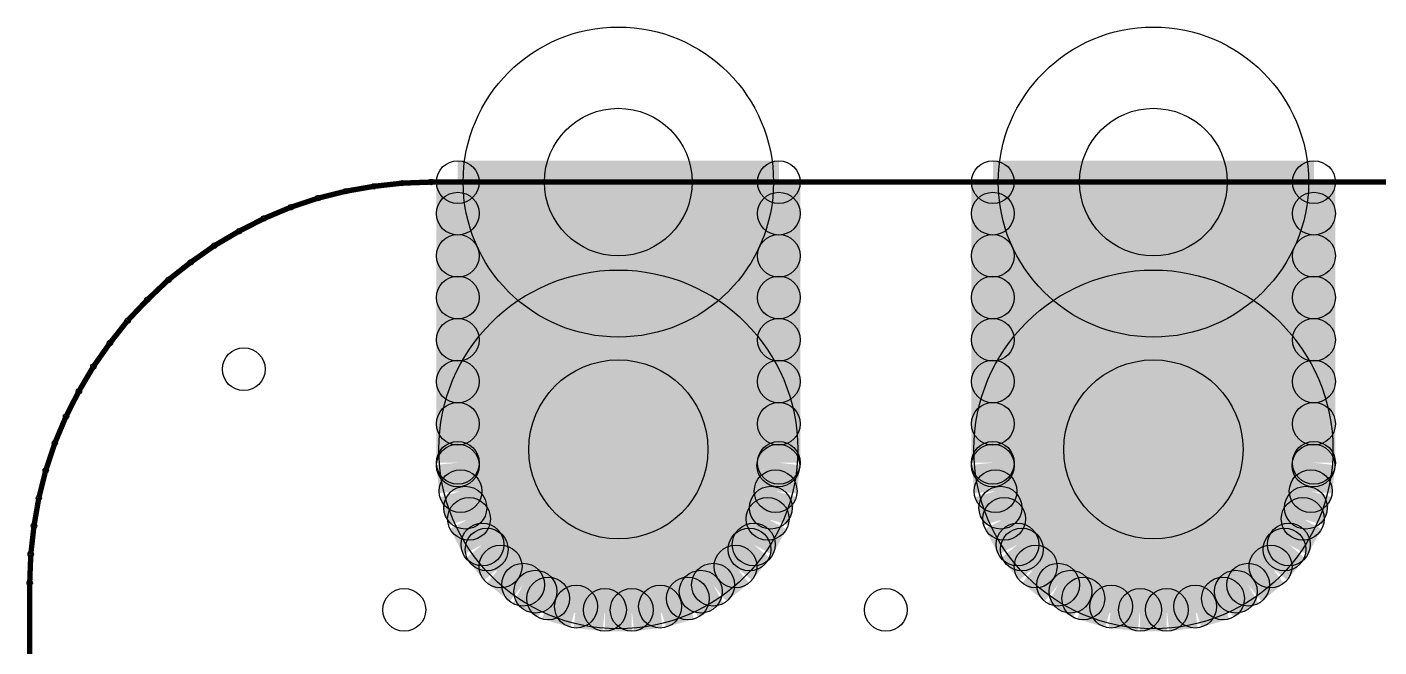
# Model space of a CAD drawing. Extents: x 0 to 23.8, y 0 to 22.7.
# Drawn here: x 2.82 to 9.24, y 19.79 to 22.73 of the extents above; entities that cross this region are included whole.
import ezdxf

# ---------------------------------------------------------------- set-up
doc = ezdxf.new("R2010")
doc.units = 0
doc.layers.get('0').update_dxf_attribs({"linetype": 'CONTINUOUS'})
for name, color, linetype in [('XIAOESP32C3_GBO', 7, 'CONTINUOUS'), ('XIAOESP32C3_GBS', 6, 'CONTINUOUS'), ('XIAOESP32C3_TXT', 14, 'CONTINUOUS')]:
    doc.layers.add(name, color=color, linetype=linetype)

# ---------------------------------------------------------------- blocks, each defined once
blk = doc.blocks.new('ROUND_1')
blk.add_circle((0, 0), 0.0127)
blk = doc.blocks.new('ROUND_22')
blk.add_circle((0, 0), 0.8522)
blk = doc.blocks.new('ROUND_23')
blk.add_circle((0, 0), 0.7366)
blk = doc.blocks.new('ROUND_24')
blk.add_circle((0, 0), 0.1016)
blk = doc.blocks.new('ROUND_69')
blk.add_circle((0, 0), 0.3505)
blk = doc.blocks.new('ROUND_70')
blk.add_circle((0, 0), 0.4254)

msp = doc.modelspace()

# ---------------------------------------------------------------- linework, layer by layer
at = {"layer": 'XIAOESP32C3_GBO', "const_width": 0.0254}
for points in [[(4.33832, 21.95068), (4.20624, 21.91766)], [(4.4704, 21.97354), (4.33832, 21.95068)], [(4.60502, 21.98878), (4.4704, 21.97354)], [(4.74218, 21.99386), (4.60502, 21.98878)], [(21.88718, 21.99386), (4.74218, 21.99386)], [(4.0767, 21.87448), (3.9497, 21.82114)], [(4.20624, 21.91766), (4.0767, 21.87448)], [(3.9497, 21.82114), (3.83032, 21.76018)], [(3.83032, 21.76018), (3.71348, 21.6916)], [(3.71348, 21.6916), (3.60172, 21.61286)], [(3.60172, 21.61286), (3.49504, 21.52904)], [(3.49504, 21.52904), (3.39598, 21.43506)], [(3.39598, 21.43506), (3.302, 21.336)], [(3.302, 21.336), (3.21818, 21.22932)], [(3.21818, 21.22932), (3.13944, 21.11756)], [(3.13944, 21.11756), (3.07086, 21.00072)], [(3.07086, 21.00072), (3.0099, 20.88134)], [(3.0099, 20.88134), (2.95656, 20.75434)], [(2.95656, 20.75434), (2.91338, 20.6248)], [(2.91338, 20.6248), (2.88036, 20.49272)], [(2.88036, 20.49272), (2.8575, 20.36064)], [(2.8575, 20.36064), (2.84226, 20.22602)], [(2.84226, 20.22602), (2.83718, 20.08886)], [(2.83718, 20.08886), (2.83718, 6.11886)]]:
    msp.add_lwpolyline(points, dxfattribs=at)
at = {"layer": 'XIAOESP32C3_GBS'}
for points, const_width in [([(4.86918, 20.66036), (4.86918, 21.99386)], 0.2032), ([(4.86918, 21.99386), (6.39318, 21.99386)], 0.2032), ([(6.39318, 21.99386), (6.39318, 20.66036)], 0.2032), ([(7.40918, 21.99386), (8.93318, 21.99386)], 0.2032), ([(7.40918, 20.66036), (7.40918, 21.99386)], 0.2032), ([(8.93318, 21.99386), (8.93318, 20.66036)], 0.2032), ([(4.33832, 21.95068), (4.20624, 21.91766)], 0.0254), ([(4.4704, 21.97354), (4.33832, 21.95068)], 0.0254), ([(4.60502, 21.98878), (4.4704, 21.97354)], 0.0254), ([(4.74218, 21.99386), (4.60502, 21.98878)], 0.0254), ([(21.88718, 21.99386), (4.74218, 21.99386)], 0.0254), ([(4.0767, 21.87448), (3.9497, 21.82114)], 0.0254), ([(4.20624, 21.91766), (4.0767, 21.87448)], 0.0254), ([(4.86918, 21.844), (6.39318, 21.844)], 0.2032), ([(8.93318, 21.844), (7.40918, 21.844)], 0.2032), ([(3.9497, 21.82114), (3.83032, 21.76018)], 0.0254), ([(3.83032, 21.76018), (3.71348, 21.6916)], 0.0254), ([(3.71348, 21.6916), (3.60172, 21.61286)], 0.0254), ([(6.39318, 21.64334), (4.86918, 21.64334)], 0.2032), ([(7.40918, 21.64334), (8.93318, 21.64334)], 0.2032), ([(3.60172, 21.61286), (3.49504, 21.52904)], 0.0254), ([(3.49504, 21.52904), (3.39598, 21.43506)], 0.0254), ([(4.86918, 21.44522), (6.39318, 21.44522)], 0.2032), ([(8.93318, 21.44522), (7.40918, 21.44522)], 0.2032), ([(3.39598, 21.43506), (3.302, 21.336)], 0.0254), ([(3.302, 21.336), (3.21818, 21.22932)], 0.0254), ([(6.39318, 21.24456), (4.86918, 21.24456)], 0.2032), ([(7.40918, 21.24456), (8.93318, 21.24456)], 0.2032), ([(3.21818, 21.22932), (3.13944, 21.11756)], 0.0254), ([(3.13944, 21.11756), (3.07086, 21.00072)], 0.0254), ([(4.86918, 21.04644), (6.39318, 21.04644)], 0.2032), ([(8.93318, 21.04644), (7.40918, 21.04644)], 0.2032), ([(3.07086, 21.00072), (3.0099, 20.88134)], 0.0254), ([(6.39318, 20.84578), (4.86918, 20.84578)], 0.2032), ([(7.40918, 20.84578), (8.93318, 20.84578)], 0.2032), ([(3.0099, 20.88134), (2.95656, 20.75434)], 0.0254), ([(2.95656, 20.75434), (2.91338, 20.6248)], 0.0254), ([(4.88188, 20.52574), (4.86918, 20.66036)], 0.2032), ([(4.86918, 20.64766), (6.39064, 20.64766)], 0.2032), ([(6.39318, 20.66036), (6.37794, 20.52574)], 0.2032), ([(7.42188, 20.52574), (7.40918, 20.66036)], 0.2032), ([(8.93064, 20.64766), (7.40918, 20.64766)], 0.2032), ([(8.93318, 20.66036), (8.91794, 20.52574)], 0.2032), ([(2.91338, 20.6248), (2.88036, 20.49272)], 0.0254), ([(4.92252, 20.39366), (4.88188, 20.52574)], 0.2032), ([(6.37794, 20.52574), (6.33984, 20.39366)], 0.2032), ([(7.46252, 20.39366), (7.42188, 20.52574)], 0.2032), ([(8.91794, 20.52574), (8.87984, 20.39366)], 0.2032), ([(6.35508, 20.447), (4.90474, 20.447)], 0.2032), ([(7.44474, 20.447), (8.89508, 20.447)], 0.2032), ([(2.88036, 20.49272), (2.8575, 20.36064)], 0.0254), ([(4.98602, 20.27174), (4.92252, 20.39366)], 0.2032), ([(6.33984, 20.39366), (6.2738, 20.27174)], 0.2032), ([(7.52602, 20.27174), (7.46252, 20.39366)], 0.2032), ([(8.87984, 20.39366), (8.8138, 20.27174)], 0.2032), ([(2.8575, 20.36064), (2.84226, 20.22602)], 0.0254), ([(5.07238, 20.1676), (4.98602, 20.27174)], 0.2032), ([(6.25348, 20.24888), (5.00634, 20.24888)], 0.2032), ([(6.2738, 20.27174), (6.18744, 20.1676)], 0.2032), ([(7.61238, 20.1676), (7.52602, 20.27174)], 0.2032), ([(8.79348, 20.24888), (7.54634, 20.24888)], 0.2032), ([(8.8138, 20.27174), (8.72744, 20.1676)], 0.2032), ([(2.84226, 20.22602), (2.83718, 20.08886)], 0.0254), ([(5.17906, 20.08124), (5.07238, 20.1676)], 0.2032), ([(6.18744, 20.1676), (6.08076, 20.08124)], 0.2032), ([(7.71906, 20.08124), (7.61238, 20.1676)], 0.2032), ([(8.72744, 20.1676), (8.62076, 20.08124)], 0.2032), ([(5.29844, 20.0152), (5.17906, 20.08124)], 0.2032), ([(6.08076, 20.08124), (5.96138, 20.0152)], 0.2032), ([(7.83844, 20.0152), (7.71906, 20.08124)], 0.2032), ([(8.62076, 20.08124), (8.50138, 20.0152)], 0.2032), ([(2.83718, 20.08886), (2.83718, 6.11886)], 0.0254), ([(5.23748, 20.04822), (6.02234, 20.04822)], 0.2032), ([(5.43052, 19.9771), (5.29844, 20.0152)], 0.2032), ([(5.96138, 20.0152), (5.8293, 19.9771)], 0.2032), ([(7.77748, 20.04822), (8.56234, 20.04822)], 0.2032), ([(7.97052, 19.9771), (7.83844, 20.0152)], 0.2032), ([(8.50138, 20.0152), (8.3693, 19.9771)], 0.2032), ([(5.56768, 19.96186), (5.43052, 19.9771)], 0.2032), ([(5.69468, 19.96186), (5.56768, 19.96186)], 0.2032), ([(5.8293, 19.9771), (5.69468, 19.96186)], 0.2032), ([(8.10768, 19.96186), (7.97052, 19.9771)], 0.2032), ([(8.23468, 19.96186), (8.10768, 19.96186)], 0.2032), ([(8.3693, 19.9771), (8.23468, 19.96186)], 0.2032)]:
    msp.add_lwpolyline(points, dxfattribs=dict(at, const_width=const_width))

# ---------------------------------------------------------------- block references
at = {"layer": 'XIAOESP32C3_GBO'}
for p in [(4.33832, 21.95068), (4.4704, 21.97354), (4.60502, 21.98878), (4.74218, 21.99386), (4.0767, 21.87448), (4.20624, 21.91766), (3.9497, 21.82114), (3.83032, 21.76018), (3.71348, 21.6916), (3.60172, 21.61286), (3.49504, 21.52904), (3.39598, 21.43506), (3.302, 21.336), (3.21818, 21.22932), (3.13944, 21.11756), (3.07086, 21.00072), (3.0099, 20.88134), (2.95656, 20.75434), (2.91338, 20.6248), (2.88036, 20.49272), (2.8575, 20.36064), (2.84226, 20.22602), (2.83718, 20.08886)]:
    msp.add_blockref('ROUND_1', p, dxfattribs=at)
at = {"layer": 'XIAOESP32C3_GBS'}
for name, p in [('ROUND_23', (5.63118, 21.99386)), ('ROUND_23', (8.17118, 21.99386)), ('ROUND_24', (4.86918, 21.99386)), ('ROUND_24', (6.39318, 21.99386)), ('ROUND_24', (7.40918, 21.99386)), ('ROUND_24', (7.40918, 21.99386)), ('ROUND_24', (8.93318, 21.99386)), ('ROUND_1', (4.33832, 21.95068)), ('ROUND_1', (4.4704, 21.97354)), ('ROUND_1', (4.60502, 21.98878)), ('ROUND_1', (4.74218, 21.99386)), ('ROUND_1', (4.0767, 21.87448)), ('ROUND_1', (4.20624, 21.91766)), ('ROUND_24', (4.86918, 21.844)), ('ROUND_24', (6.39318, 21.844)), ('ROUND_24', (7.40918, 21.844)), ('ROUND_24', (8.93318, 21.844)), ('ROUND_1', (3.9497, 21.82114)), ('ROUND_1', (3.83032, 21.76018)), ('ROUND_1', (3.71348, 21.6916)), ('ROUND_24', (4.86918, 21.64334)), ('ROUND_24', (6.39318, 21.64334)), ('ROUND_24', (7.40918, 21.64334)), ('ROUND_24', (8.93318, 21.64334)), ('ROUND_1', (3.60172, 21.61286)), ('ROUND_22', (5.63118, 20.72386)), ('ROUND_22', (8.17118, 20.72386)), ('ROUND_1', (3.49504, 21.52904)), ('ROUND_24', (4.86918, 21.44522)), ('ROUND_24', (6.39318, 21.44522)), ('ROUND_24', (7.40918, 21.44522)), ('ROUND_24', (8.93318, 21.44522)), ('ROUND_1', (3.39598, 21.43506)), ('ROUND_1', (3.302, 21.336)), ('ROUND_24', (4.86918, 21.24456)), ('ROUND_24', (6.39318, 21.24456)), ('ROUND_24', (7.40918, 21.24456)), ('ROUND_24', (8.93318, 21.24456)), ('ROUND_1', (3.21818, 21.22932)), ('ROUND_1', (3.13944, 21.11756)), ('ROUND_24', (4.86918, 21.04644)), ('ROUND_24', (6.39318, 21.04644)), ('ROUND_24', (7.40918, 21.04644)), ('ROUND_24', (8.93318, 21.04644)), ('ROUND_1', (3.07086, 21.00072)), ('ROUND_24', (4.86918, 20.84578)), ('ROUND_24', (6.39318, 20.84578)), ('ROUND_24', (7.40918, 20.84578)), ('ROUND_24', (8.93318, 20.84578)), ('ROUND_1', (3.0099, 20.88134)), ('ROUND_1', (2.95656, 20.75434)), ('ROUND_24', (4.86918, 20.66036)), ('ROUND_24', (4.86918, 20.64766)), ('ROUND_24', (6.39064, 20.64766)), ('ROUND_24', (6.39318, 20.66036)), ('ROUND_24', (7.40918, 20.66036)), ('ROUND_24', (7.40918, 20.64766)), ('ROUND_24', (8.93064, 20.64766)), ('ROUND_24', (8.93318, 20.66036)), ('ROUND_1', (2.91338, 20.6248)), ('ROUND_24', (4.88188, 20.52574)), ('ROUND_24', (6.37794, 20.52574)), ('ROUND_24', (6.37794, 20.52574)), ('ROUND_24', (7.42188, 20.52574)), ('ROUND_24', (8.91794, 20.52574)), ('ROUND_24', (4.90474, 20.447)), ('ROUND_24', (6.35508, 20.447)), ('ROUND_24', (7.44474, 20.447)), ('ROUND_24', (8.89508, 20.447)), ('ROUND_1', (2.88036, 20.49272)), ('ROUND_24', (4.92252, 20.39366)), ('ROUND_24', (6.33984, 20.39366)), ('ROUND_24', (7.46252, 20.39366)), ('ROUND_24', (8.87984, 20.39366)), ('ROUND_1', (2.8575, 20.36064)), ('ROUND_24', (4.98602, 20.27174)), ('ROUND_24', (5.00634, 20.24888)), ('ROUND_24', (6.25348, 20.24888)), ('ROUND_24', (6.2738, 20.27174)), ('ROUND_24', (7.52602, 20.27174)), ('ROUND_24', (7.54634, 20.24888)), ('ROUND_24', (8.79348, 20.24888)), ('ROUND_24', (8.8138, 20.27174)), ('ROUND_1', (2.84226, 20.22602)), ('ROUND_24', (5.07238, 20.1676)), ('ROUND_24', (6.18744, 20.1676)), ('ROUND_24', (7.61238, 20.1676)), ('ROUND_24', (8.72744, 20.1676)), ('ROUND_24', (5.17906, 20.08124)), ('ROUND_24', (6.08076, 20.08124)), ('ROUND_24', (7.71906, 20.08124)), ('ROUND_24', (8.62076, 20.08124)), ('ROUND_1', (2.83718, 20.08886)), ('ROUND_24', (5.23748, 20.04822)), ('ROUND_24', (5.29844, 20.0152)), ('ROUND_24', (5.96138, 20.0152)), ('ROUND_24', (6.02234, 20.04822)), ('ROUND_24', (7.77748, 20.04822)), ('ROUND_24', (7.83844, 20.0152)), ('ROUND_24', (8.50138, 20.0152)), ('ROUND_24', (8.56234, 20.04822)), ('ROUND_24', (5.43052, 19.9771)), ('ROUND_24', (5.56768, 19.96186)), ('ROUND_24', (5.69468, 19.96186)), ('ROUND_24', (5.8293, 19.9771)), ('ROUND_24', (7.97052, 19.9771)), ('ROUND_24', (8.10768, 19.96186)), ('ROUND_24', (8.23468, 19.96186)), ('ROUND_24', (8.3693, 19.9771))]:
    msp.add_blockref(name, p, dxfattribs=at)
at = {"layer": 'XIAOESP32C3_TXT'}
for name, p in [('ROUND_69', (5.63118, 21.99386)), ('ROUND_69', (8.17118, 21.99386)), ('ROUND_24', (3.85318, 21.10486)), ('ROUND_70', (5.63118, 20.72386)), ('ROUND_70', (8.17118, 20.72386)), ('ROUND_24', (4.61518, 19.96186)), ('ROUND_24', (6.90118, 19.96186))]:
    msp.add_blockref(name, p, dxfattribs=at)

doc.saveas('drawing.dxf')
